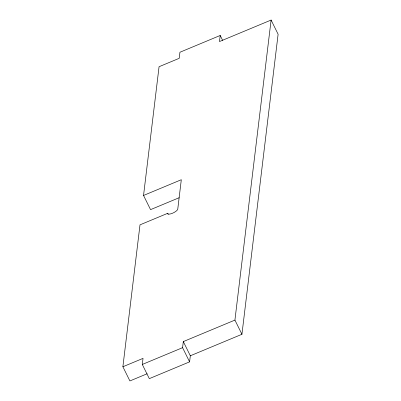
<?xml version="1.0" encoding="UTF-8"?>
<svg xmlns="http://www.w3.org/2000/svg" width="401" height="401" viewBox="0 0 401 401"><rect width="100%" height="100%" fill="white"/><g stroke="black" fill="none" stroke-linecap="round" stroke-linejoin="round"><path stroke-width="0.6" d="M147.167 373.757L129.899 380.95L122.886 366.76L139.999 224.846L167.693 213.312A5.559 1.744 -26.3 0 0 172.485 213.242A5.559 1.744 -26.3 0 0 177.763 209.116L181.307 179.723L143.543 195.452L150.555 209.638L179.162 197.723M143.543 195.452L159.062 66.716L179.202 58.325L179.939 52.245L220.219 35.463L222.645 40.376M220.219 35.463L219.487 41.549L271.101 20.05L234.926 320.098L183.312 341.592L190.325 355.782L189.593 361.862L149.307 378.644L142.295 364.454L143.032 358.374L122.886 366.76M189.593 361.862L182.58 347.677L183.312 341.592M190.325 355.782L241.938 334.284L278.114 34.24L271.101 20.05M142.295 364.454L182.58 347.677M234.926 320.098L241.938 334.284M167.693 213.312L168.23 214.405"/></g></svg>
